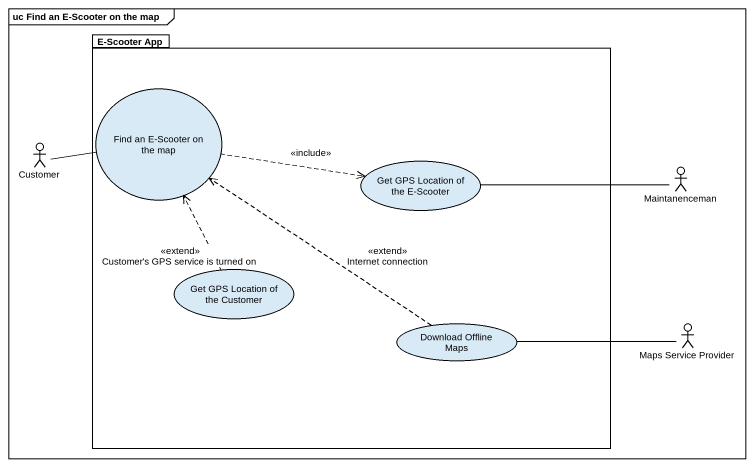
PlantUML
@startuml
mainframe uc Find an E-Scooter on the map
package "E-Scooter App" as E_Scooter_App {
  usecase "Find an E-Scooter on the map" as Find_an_E_Scooter_on_the_map
  usecase "Get GPS Location of the E-Scooter" as Get_GPS_Location_of_the_E
  usecase "Get GPS Location of the Customer" as Get_GPS_Location_of_the
  usecase "Download Offline Maps" as Download_Offline_Maps
}
actor Customer
actor Maintanenceman
actor "Maps Service Provider" as Maps_Service_Provider
Find_an_E_Scooter_on_the_map .right.> Get_GPS_Location_of_the_E : <<include>>
Customer -right- Find_an_E_Scooter_on_the_map
Maintanenceman -left- Get_GPS_Location_of_the_E
Get_GPS_Location_of_the .up.> Find_an_E_Scooter_on_the_map : <<extend>> Customer's GPS service is turned on
Download_Offline_Maps .up.> Find_an_E_Scooter_on_the_map : <<extend>> Internet connection
Maps_Service_Provider -left- Download_Offline_Maps
@enduml
